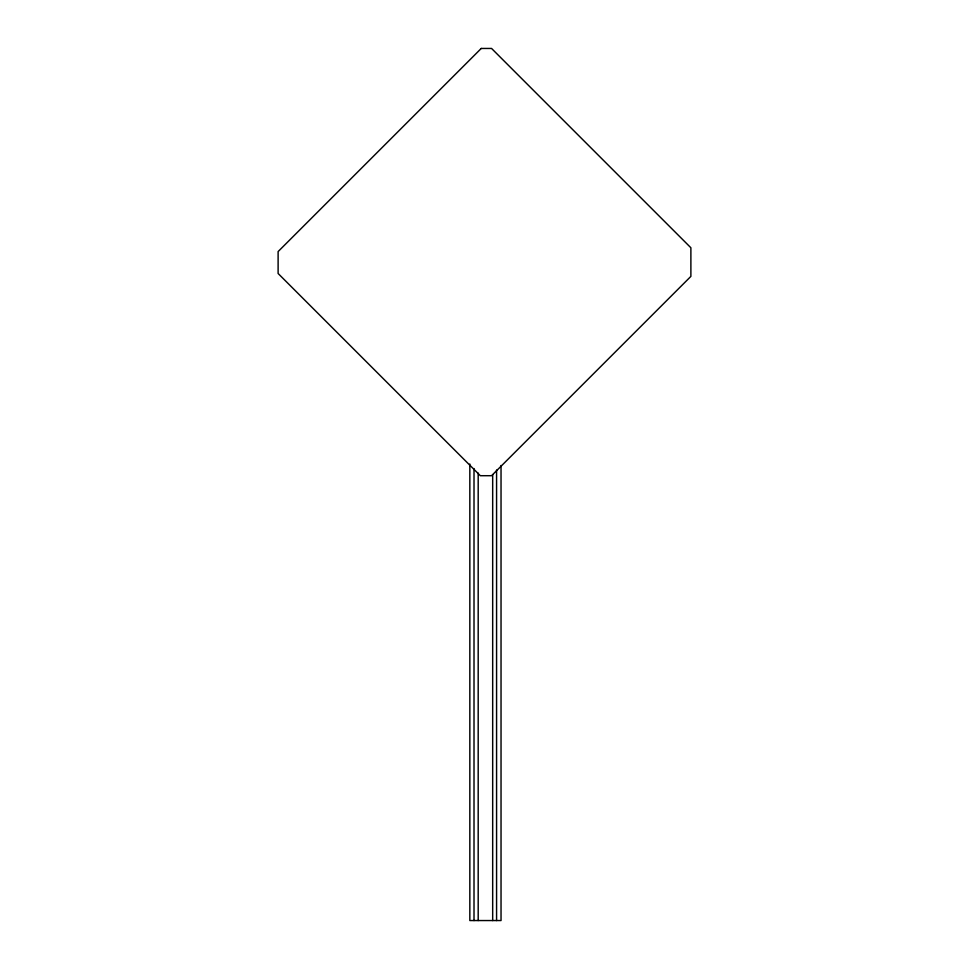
<?xml version="1.0" encoding="UTF-8"?>
<svg xmlns="http://www.w3.org/2000/svg" width="969" height="969" viewBox="0 0 969 969"><rect width="100%" height="100%" fill="white"/><g stroke="black" fill="none" stroke-linecap="round" stroke-linejoin="round"><path stroke-width="1.45" d="M501.034 465.52L501.034 920.55L469.832 920.55L469.832 464.018M496.576 470.062L496.576 920.55M492.676 474.592L492.676 920.55M478.189 473.09L478.189 920.55M474.011 468.548L474.011 920.55M481.242 48.45L278.115 251.577L278.115 273.488L480.333 475.706L491.562 475.706L690.885 276.383L690.885 247.773L491.562 48.45L481.242 48.45"/></g></svg>
